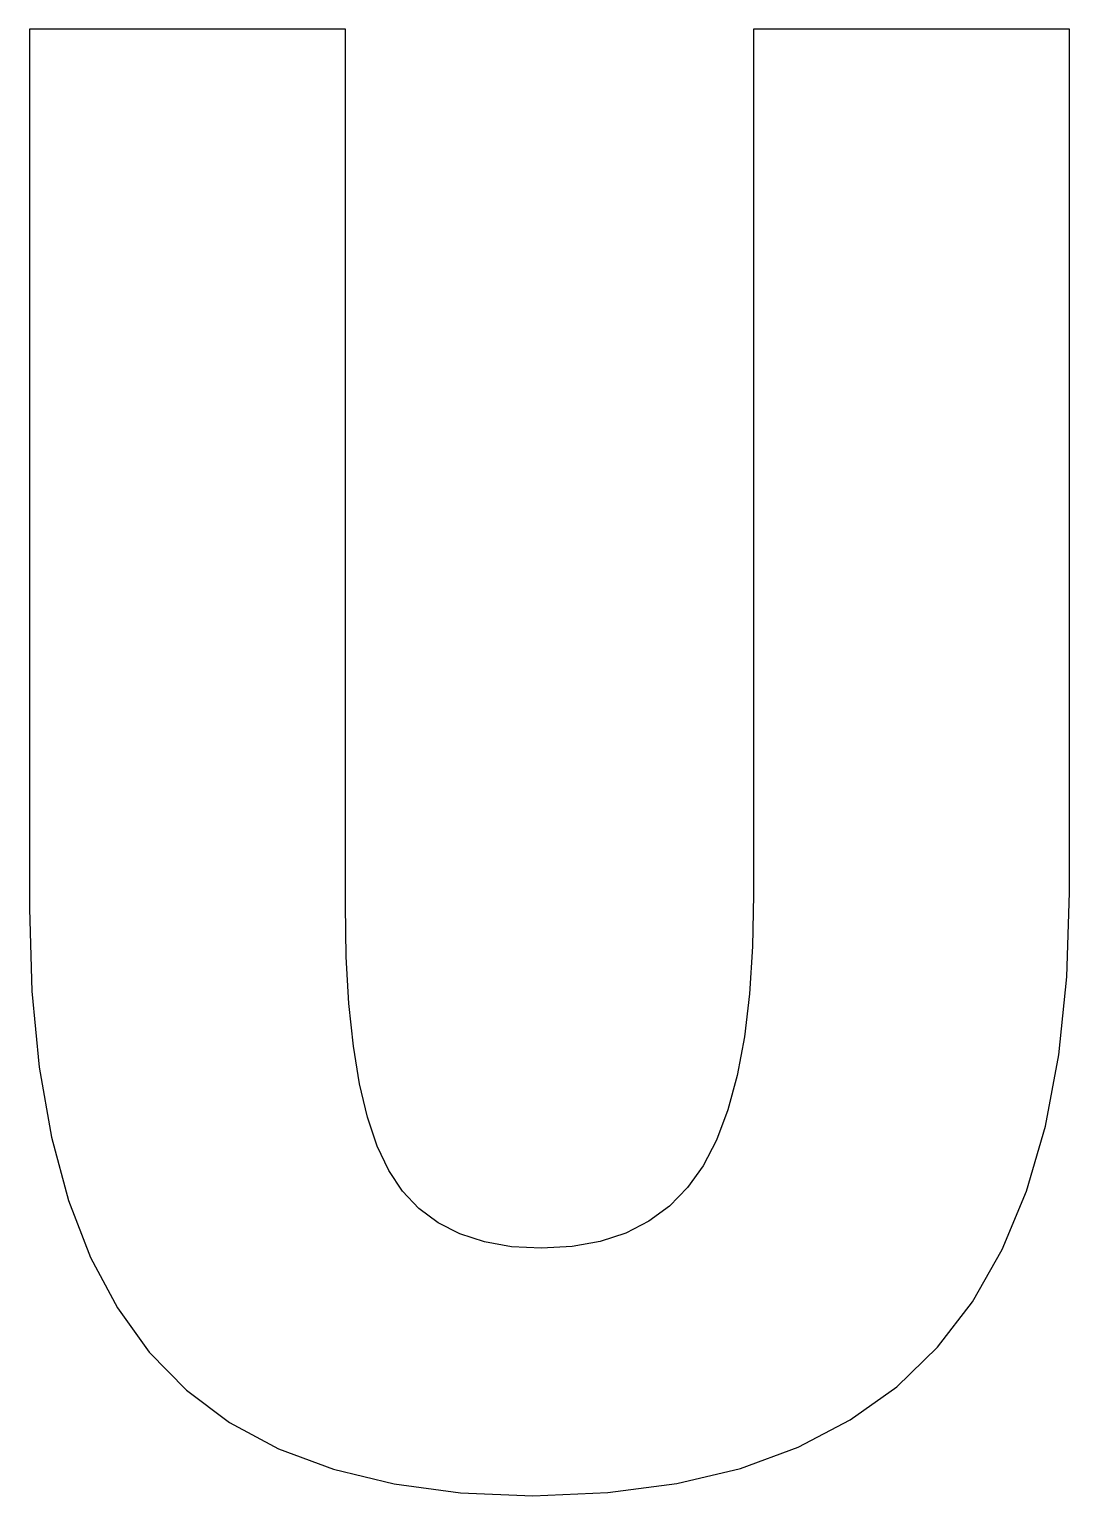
# Model space of a CAD drawing. Header units: metres. Extents: x -6.1 to 6.4, y -22.2 to -4.6.
import ezdxf

# ---------------------------------------------------------------- set-up
doc = ezdxf.new("R2010")
doc.units = ezdxf.units.M

msp = doc.modelspace()

# ---------------------------------------------------------------- linework, layer by layer
for p, q in [((-2.26932, -4.60025), (-6.07027, -4.60025)), ((-6.07027, -4.60025), (-6.07027, -15.1783)), ((-2.26932, -15.1397), (-2.26932, -4.60025)), ((6.44046, -4.60025), (2.63951, -4.60025)), ((2.63951, -4.60025), (2.63951, -15.0107)), ((6.44046, -14.9851), (6.44046, -4.60025)), ((6.40799, -15.9991), (6.44046, -14.9851)), ((-2.25867, -15.757), (-2.26932, -15.1397)), ((2.63951, -15.0107), (2.62715, -15.6326)), ((-6.07027, -15.1783), (-6.04082, -16.1706)), ((2.62715, -15.6326), (2.59009, -16.2024)), ((-2.22672, -16.3203), (-2.25867, -15.757)), ((6.31056, -16.9356), (6.40799, -15.9991)), ((-6.04082, -16.1706), (-5.95245, -17.0862)), ((2.59009, -16.2024), (2.52829, -16.7201)), ((-2.17348, -16.8298), (-2.22672, -16.3203)), ((2.52829, -16.7201), (2.44179, -17.1858)), ((-2.09895, -17.2854), (-2.17348, -16.8298)), ((-5.95245, -17.0862), (-5.80521, -17.925)), ((6.14819, -17.7945), (6.31056, -16.9356)), ((-2.00311, -17.687), (-2.09895, -17.2854)), ((2.44179, -17.1858), (2.33057, -17.5995)), ((2.33057, -17.5995), (2.19464, -17.961)), ((-1.88599, -18.0348), (-2.00311, -17.687)), ((5.92087, -18.5758), (6.14819, -17.7945)), ((-5.80521, -17.925), (-5.59906, -18.687)), ((2.19464, -17.961), (2.03398, -18.2705)), ((-1.74757, -18.3287), (-1.88599, -18.0348)), ((-1.58232, -18.5765), (-1.74757, -18.3287)), ((2.03398, -18.2705), (1.84599, -18.5338)), ((-5.59906, -18.687), (-5.33401, -19.3722)), ((-1.38474, -18.7862), (-1.58232, -18.5765)), ((1.84599, -18.5338), (1.62801, -18.7565)), ((5.6286, -19.2796), (5.92087, -18.5758)), ((-1.1548, -18.9577), (-1.38474, -18.7862)), ((1.62801, -18.7565), (1.38005, -18.9388)), ((-0.892517, -19.0912), (-1.1548, -18.9577)), ((1.38005, -18.9388), (1.1021, -19.0805)), ((-0.5979, -19.1865), (-0.892517, -19.0912)), ((-0.27092, -19.2437), (-0.5979, -19.1865)), ((0.794174, -19.1817), (0.456268, -19.2425)), ((1.1021, -19.0805), (0.794174, -19.1817)), ((-5.33401, -19.3722), (-5.01006, -19.9807)), ((0.088379, -19.2627), (-0.27092, -19.2437)), ((0.456268, -19.2425), (0.088379, -19.2627)), ((5.27138, -19.9058), (5.6286, -19.2796)), ((4.84921, -20.4544), (5.27138, -19.9058)), ((-5.01006, -19.9807), (-4.62721, -20.5124)), ((4.36026, -20.9278), (4.84921, -20.4544)), ((-4.62721, -20.5124), (-4.17967, -20.9704)), ((-4.17967, -20.9704), (-3.66167, -21.358)), ((3.80267, -21.3284), (4.36026, -20.9278)), ((3.17647, -21.6562), (3.80267, -21.3284)), ((-3.66167, -21.358), (-3.0732, -21.6751)), ((-3.0732, -21.6751), (-2.41425, -21.9218)), ((2.48164, -21.9111), (3.17647, -21.6562)), ((-2.41425, -21.9218), (-1.68483, -22.0979)), ((1.71819, -22.0932), (2.48164, -21.9111)), ((-1.68483, -22.0979), (-0.884933, -22.2036)), ((-0.884933, -22.2036), (-0.014587, -22.2389)), ((-0.014587, -22.2389), (0.886108, -22.2025)), ((0.886108, -22.2025), (1.71819, -22.0932))]:
    msp.add_line(p, q)

doc.saveas('drawing.dxf')
